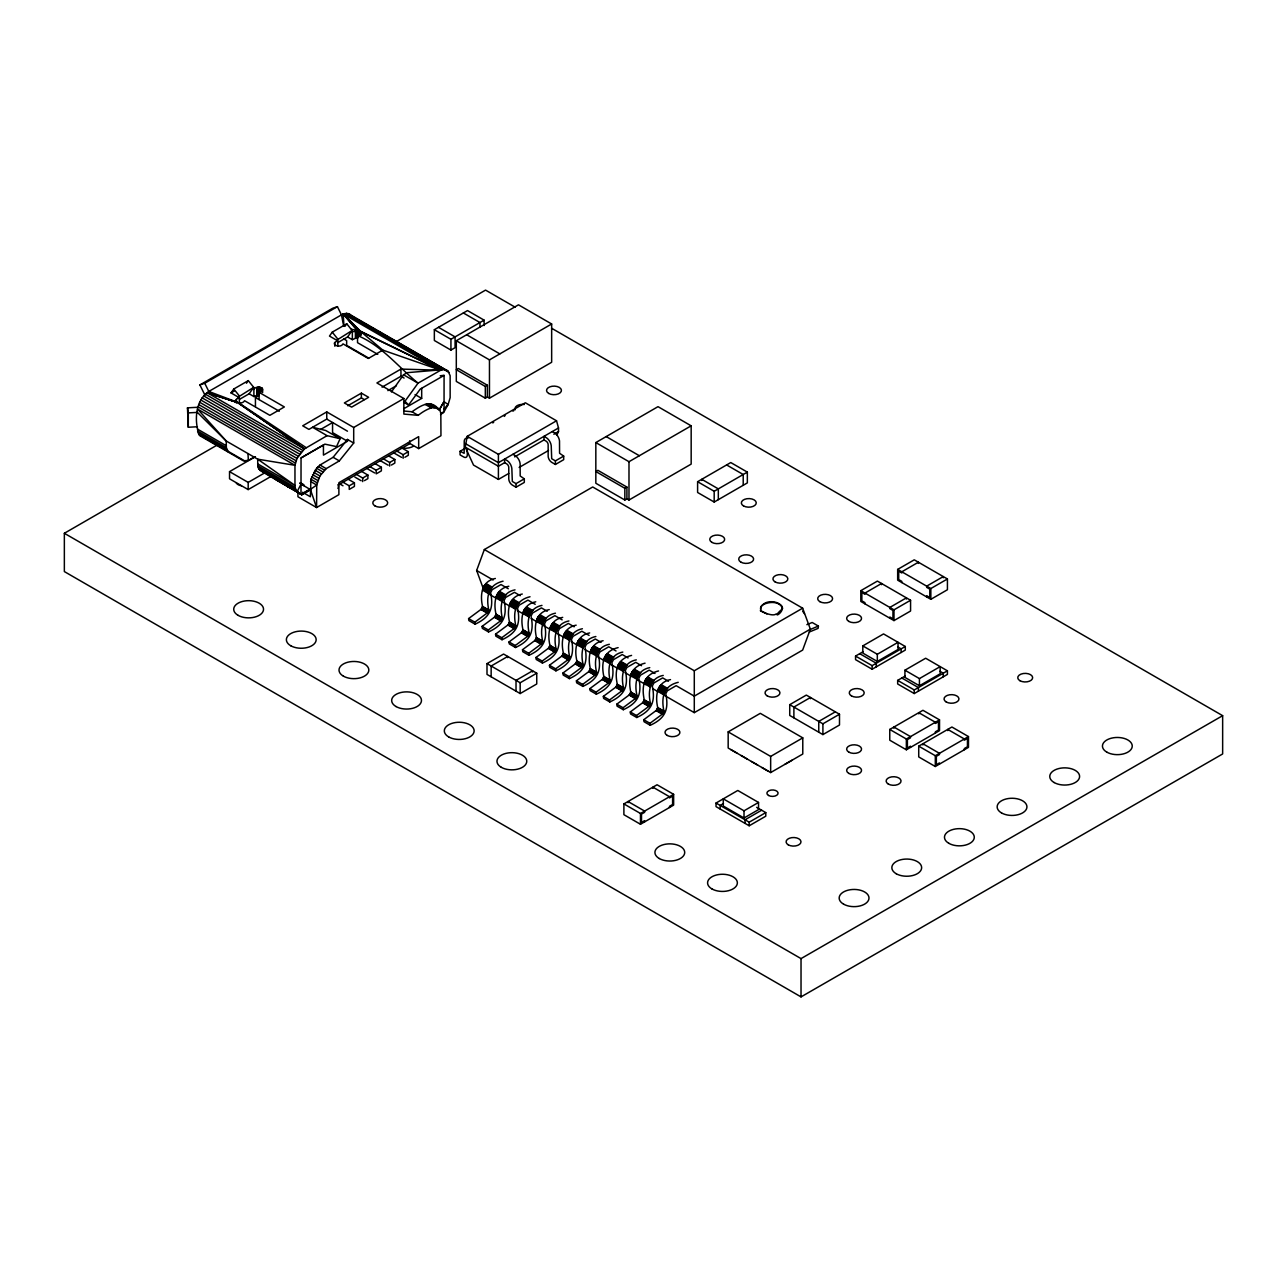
<?xml version="1.0" encoding="UTF-8"?>
<svg xmlns="http://www.w3.org/2000/svg" width="1287" height="1287" viewBox="0 0 1287 1287"><rect width="100%" height="100%" fill="white"/><g stroke="black" fill="none" stroke-linecap="round" stroke-linejoin="round"><path stroke-width="1.5" d="M272.377 475.643L248.182 489.591L248.182 482.4L229.536 471.637L255.421 456.676M440.186 375.772L444.079 375.305L444.047 411.727L440.781 414.527M309.781 489.253L300.997 494.321L301.045 457.866L324.855 444.144L336.55 446.605L340.106 438.674L325.691 430.485L312.58 427.284L327.091 435.666L340.106 438.674M297.94 491.377L297.94 496.766L316.586 507.545L316.731 485.054L319.932 475.965L326.206 468.645L339.334 460.891L353.7 443.034L347.474 439.446L333.124 457.303L319.996 465.041L316.602 468.275L310.939 479.214L310.376 496.766L302.606 492.277M508.252 588.738L500.997 584.555L492.165 589.671L490.62 592.696C493.935 608.671 489.929 617.358 475.08 624.179L468.87 620.575L468.597 618.597L481.225 609.234L482.545 606.418C479.89 594.932 481.547 581.145 495.334 578.474M475.08 624.179L474.823 622.184L487.451 612.821L488.77 610.006C485.971 596.573 488.207 584.7 503.072 581.193M520.27 595.672L514.462 592.326L505.646 597.458L504.102 600.466C507.4 616.441 503.394 625.144 488.561 631.949L482.335 628.362L482.078 626.383L494.707 617.02L496.01 614.189C493.371 602.702 495.028 588.915 508.815 586.261M488.561 631.949L488.304 629.97L500.916 620.607L502.236 617.792C499.581 606.306 501.238 592.503 515.025 589.848M535.199 604.295L527.943 600.112L519.111 605.228L517.583 608.252C520.881 624.227 516.875 632.914 502.027 639.736L495.817 636.132L495.543 634.153L508.172 624.79L509.491 621.975C506.837 610.488 508.494 596.701 522.281 594.031M502.027 639.736L501.769 637.741L514.398 628.378L515.717 625.562C512.918 612.129 515.154 600.257 530.019 596.75M547.216 611.245L541.409 607.882L532.593 613.014L531.048 616.023C534.346 631.997 530.341 640.701 515.508 647.506L509.282 643.918L509.025 641.94L521.653 632.577L522.972 629.745C520.318 618.275 521.975 604.472 535.762 601.817M515.508 647.506L515.25 645.527L527.863 636.164L529.182 633.349C526.528 621.862 528.185 608.059 541.972 605.405M562.146 619.851L554.89 615.669L546.058 620.784L544.53 623.809C547.828 639.784 543.822 648.487 528.973 655.292L522.763 651.705L522.49 649.71L535.119 640.347L536.438 637.532C533.783 626.045 535.44 612.258 549.227 609.604M528.973 655.292L528.716 653.297L541.344 643.934L542.664 641.119C540.009 629.633 541.666 615.846 555.453 613.191M574.163 626.801L568.355 623.439L559.539 628.571L557.995 631.579C561.293 647.57 557.287 656.257 542.454 663.062L536.229 659.475L535.971 657.496L548.6 648.133L549.919 645.302C547.265 633.831 548.922 620.028 562.709 617.374M542.454 663.062L542.197 661.084L554.81 651.721L556.129 648.905C553.474 637.419 555.131 623.616 568.918 620.961M589.092 635.408L581.837 631.225L573.005 636.357L571.476 639.366C574.774 655.34 570.768 664.044 555.92 670.849L549.71 667.261L549.452 665.266L562.065 655.903L563.384 653.088C560.73 641.602 562.387 627.815 576.174 625.16M555.92 670.849L555.662 668.854L568.291 659.491L569.61 656.676C566.956 645.189 568.613 631.402 582.4 628.748M601.109 642.358L595.302 638.995L586.486 644.127L584.942 647.136C588.239 663.127 584.234 671.814 569.401 678.619L563.175 675.032L562.918 673.053L575.546 663.69L576.866 660.875C574.211 649.388 575.868 635.585 589.655 632.931M569.401 678.619L569.144 676.64L581.756 667.277L583.075 664.462C580.421 652.976 582.078 639.172 595.865 636.518M616.039 650.965L608.783 646.782L599.951 651.914L598.423 654.922C601.721 670.897 597.715 679.6 582.866 686.405L576.656 682.818L576.399 680.823L589.012 671.46L590.331 668.645C587.676 657.158 589.333 643.371 603.12 640.717M582.866 686.405L582.609 684.427L595.237 675.048L596.557 672.232C593.902 660.746 595.559 646.959 609.346 644.304M628.056 657.914L622.248 654.552L613.432 659.684L611.888 662.692C615.186 678.683 611.18 687.371 596.348 694.176L590.122 690.588L589.864 688.609L602.493 679.246L603.812 676.431C601.013 662.982 603.249 651.109 618.114 647.618M596.348 694.176L596.09 692.197L608.703 682.834L610.022 680.019C607.367 668.532 609.024 654.729 622.811 652.075M641.537 665.685L635.73 662.338L626.898 667.47L625.369 670.479C628.667 686.454 624.662 695.157 609.813 701.962L603.603 698.374L603.346 696.38L615.958 687.017L617.277 684.201C614.478 670.768 616.714 658.896 631.579 655.405M609.813 701.962L609.555 699.983L622.184 690.62L623.503 687.789C620.849 676.302 622.506 662.515 636.293 659.861M655.003 673.471L649.195 670.125L640.379 675.241L638.835 678.249C642.133 694.24 638.127 702.927 623.294 709.732L617.068 706.145L616.811 704.166L629.44 694.803L630.759 691.988C627.959 678.539 630.196 666.682 645.06 663.175M623.294 709.732L623.037 707.753L635.649 698.391L636.968 695.575C634.314 684.089 635.971 670.302 649.758 667.631M668.484 681.241L662.676 677.895L653.844 683.027L652.316 686.035C655.614 702.01 651.608 710.714 636.759 717.519L630.55 713.931L630.292 711.952L642.905 702.573L644.224 699.758C641.425 686.325 643.661 674.452 658.526 670.961M636.759 717.519L636.502 715.54L649.131 706.177L650.45 703.345C647.795 691.859 649.452 678.072 663.239 675.418M483.059 587.934L476.64 570.495L484.346 549.549L592.712 486.985L802.654 608.188L810.36 629.134L694.288 696.138L676.142 685.681L667.326 690.797L665.781 693.806C669.079 709.797 665.073 718.484 650.241 725.305L644.015 721.701L643.757 719.723L656.386 710.36L657.705 707.544C655.051 696.058 656.708 682.255 670.495 679.6M650.241 725.305L649.983 723.31L662.596 713.947L663.915 711.132C661.116 697.683 663.352 685.826 678.217 682.319M806.885 624.678L812.177 622.49L818.403 626.077L818.13 628.362L809.33 632.014M441.119 413.417L444.047 411.727L448.117 404.552L450.144 397.699L450.144 375.707L448.117 371.203L346.637 313.304L341.473 314.865L208.8 391.457C194.997 400.498 193.983 421.798 199.582 435.553L243.42 460.859L248.343 460.376L254.408 457.014M327.091 435.666L304.44 448.89L297.007 458.445L294.964 465.299L294.964 487.29L297.007 491.795L300.772 494.208M508.767 473.439L498.407 479.424L473.519 465.074L465.234 447.12L467.213 436.341L525.353 402.783L556.531 420.785L558.51 427.96L558.51 431.563L556.853 435.151M391.425 391.908L403.523 374.774L407.175 372.667L444.063 369.562L446.959 370.318M760.617 608.236C763.078 599.774 777.605 599.855 782.174 606.547C784.298 613.513 769.288 620.125 782.512 608.735M810.36 629.134L802.654 650.08L694.288 712.644L664.784 695.607M300.997 494.321L297.007 491.795L301.045 484.202M439.35 409.62L443.967 401.641L448.117 404.552L444.047 408.864M439.173 410.054L444.079 401.624M782.512 608.236C779.23 599.565 764.494 602.059 760.939 606.547M239.382 403.121L239.382 397.731L231.033 392.921L233.784 388.996L248.294 380.63L253.684 387.323L249.131 393.79L239.462 399.372M246.46 383.236L248.294 380.63M238.208 397.072L253.684 387.323M337.918 342.535L347.603 336.953L352.139 330.486L346.75 323.777L332.255 332.159L329.488 336.068L337.837 340.894L337.837 346.283M344.916 326.383L346.75 323.777M336.679 340.218L352.139 330.486M403.668 402.171L408.574 405.019L420.27 389.06L443.967 375.482M239.382 397.731C230.132 400.547 241.715 405.968 244.562 400.724L269.852 415.331L284.363 406.949L259.073 392.358C268.323 389.527 256.74 384.121 253.893 389.366L252.719 388.69M337.837 340.894C328.587 343.709 340.17 349.115 343.018 343.886L368.307 358.478L382.818 350.112L440.669 370.238L418.034 383.156L405.003 401.206L408.574 405.019M377.767 354.359L357.529 342.68L357.529 335.505L361.116 332.078L343.243 313.996L343.902 325.74M204.971 395.189L199.887 384.926L332.561 308.333L337.419 306.66L341.473 314.865L343.645 325.868M199.887 384.926L204.746 383.253L337.419 306.66M231.033 392.921L234.266 391.055M255.437 406.531L255.437 397.554L258.896 395.559M551.608 328.249L1222.65 715.669L1222.65 753.957L801.029 996.894L64.35 571.573L64.35 533.285L217.519 444.852M396.782 341.345L485.553 290.106L515.106 307.159M438.497 327.316L455.083 336.888L455.083 347.667L450.933 350.064L434.346 340.492L434.346 329.713L467.519 310.569L484.105 320.141L484.105 325.531M434.346 329.713L450.933 339.285L484.105 320.141M326.753 411.92L302.702 425.804L308.928 429.391L326.753 419.095L326.753 411.92L353.7 427.477L403.861 398.52L403.861 414.076L418.227 415.347C423.23 411.213 438.577 401.045 440.83 413.417L440.958 435.73L418.677 448.6L408.51 442.728M347.603 336.953L352.348 339.688L357.078 337.596L357.078 330.421L343.243 313.996L440.669 370.238L400.965 369.079L376.914 382.963L403.861 398.52M361.374 393.13L344.369 402.944L351.624 407.126L368.629 397.313L361.374 393.13L361.374 397.908L347.763 405.759M456.306 340.733L518.484 304.826L551.656 323.986L551.656 362.274L489.462 398.182L487.387 396.991L485.328 398.182L456.306 381.419L456.306 340.733L489.462 359.877L551.656 323.986M382.062 387.162L400.965 376.254L404.07 378.056M320.527 429.504L332.561 422.57L332.561 432.625L347.474 441.232L347.474 439.446M387.87 390.637L396.46 385.682M248.182 482.4L263.738 473.439M301.158 457.931L323.439 445.061L323.439 455.115L347.474 441.232M403.619 408.832L421.686 398.391L421.686 388.336M487.387 385.247L458.381 368.5L456.306 369.691L485.328 386.454L487.387 385.247L487.387 396.991M301.351 494.53L310.151 489.462M440.524 414.173L443.468 412.483M301.625 494.691L310.408 489.607M301.785 494.771L310.634 489.736L300.144 483.51M338.481 484.845L409.668 443.758L409.668 440.797M349.244 485.81L354.424 482.818L354.424 486.422L349.244 489.414L349.244 485.81L343.018 482.223M356.499 474.453L362.709 478.04L367.889 475.048L367.889 478.635L364.446 480.63M376.19 470.254L381.37 467.261L381.37 470.865L376.19 473.857L376.19 470.254L369.964 466.666M383.446 458.896L389.655 462.483L394.836 459.491L394.836 463.079L391.393 465.074M396.911 451.11L403.137 454.697L408.317 451.705L408.317 455.292L404.858 457.287M467.31 449.211L467.31 454.89A5.132 2.96 60 0 1 463.674 456.982L460.054 454.89L460.054 451.303L464.205 448.906M467.213 436.341L498.407 454.343L556.531 420.785M558.51 427.96L498.407 462.677L465.234 443.516M512.918 454.295L515.669 455.92A7.336 4.231 60 0 1 520.125 463.658L520.189 475.997L524.308 478.828L524.308 482.416L516.023 487.21L512.387 485.119A5.132 2.96 60 0 1 508.767 478.828L508.767 467.454A2.928 1.689 60 0 0 506.692 463.867L504.617 462.677L498.407 466.264L465.234 447.12M514.639 456.885L543.999 439.929L546.074 441.135A2.928 1.689 60 0 1 548.149 444.723L548.149 456.097A5.132 2.96 60 0 0 551.769 462.371L555.405 464.462L563.69 459.684L563.69 456.097L559.572 453.265L559.507 440.926A7.336 4.231 60 0 0 555.051 433.188L552.3 431.563M553.844 434.25L558.51 431.563M519.128 467.454L548.503 450.498M504.617 462.677L504.617 459.089L507.368 460.714A7.336 4.231 60 0 1 511.84 468.452L512.323 481.467L516.023 483.622L524.308 478.828M543.999 439.929L543.999 436.341L546.75 437.982A7.336 4.231 60 0 1 551.222 445.72L551.705 458.735L555.405 460.875L563.69 456.097M595.833 442.567L658.011 406.66L691.167 425.82L691.167 464.108L628.989 500.016L626.914 498.809L624.838 500.016L595.833 483.252L595.833 442.567L628.989 461.711L691.167 425.82M626.914 487.081L597.892 470.334L595.833 471.525L624.838 488.288L626.914 487.081L626.914 498.809M697.602 481.708L730.759 462.548L747.345 472.12L747.345 482.898L714.188 502.043L697.602 492.471L697.602 481.708L714.188 491.28L747.345 472.12M487.001 663.625L503.587 654.053L536.743 673.198L536.743 683.976L520.173 693.548L487.001 674.404L487.001 663.625L520.173 682.77L536.743 673.198M484.346 549.549L694.288 670.752L802.654 608.188M860.81 590.669L877.396 581.097L910.569 600.257L910.569 611.019L893.982 620.591L860.81 601.447L860.81 590.669L893.982 609.829L910.569 600.257M897.666 569.401L914.253 559.829L947.425 578.973L947.425 589.736L930.839 599.324L897.666 580.164L897.666 569.401L930.839 588.545L947.425 578.973M862.805 645.897L877.316 654.263L898.036 642.31L898.036 649.485L877.316 661.454L862.805 653.072L862.805 645.897L883.542 633.928L905.292 646.492L905.292 650.08L872.136 669.224L855.549 659.652L855.549 656.064L863.014 651.753M728.169 731.885L760.295 713.336L802.782 737.869L802.782 754.021L770.656 772.57L728.169 748.037L728.169 731.885L770.656 756.418L802.782 737.869M789.735 704.665L806.322 695.093L839.494 714.237L839.494 725.015L822.908 734.587L789.735 715.443L789.735 704.665L822.908 723.809L839.494 714.237M623.889 803.908L657.062 784.764L673.632 794.336L673.632 805.115L640.476 824.259L623.889 814.687L623.889 803.908L640.476 813.481L673.632 794.336M855.549 656.064L872.136 665.636L905.292 646.492M904.922 670.205L919.433 678.587L940.17 666.618L940.17 673.809L919.433 685.762L904.922 677.396L904.922 670.205L925.659 658.236L947.425 670.817L947.425 674.404L914.253 693.548L897.666 683.976L897.666 680.389L905.131 676.077M835.343 711.84L818.757 721.412L818.757 732.19M756.659 807.351L765.781 812.612L765.781 816.199L749.195 825.771L716.022 806.627L716.022 803.04L737.789 790.475L758.526 802.444L758.526 809.62L744.015 818.001L723.278 806.032L723.278 798.841L744.015 810.81L758.526 802.444M897.666 680.389L914.253 689.961L947.425 670.817M723.487 803.522L720.173 805.437L720.173 809.024M889.767 729.439L922.94 710.295L939.526 719.867L939.526 730.63L906.354 749.79L889.767 740.202L889.767 729.439L906.354 739.011L939.526 719.867M761.631 810.215L745.044 819.787L745.044 823.374M716.022 803.04L749.195 822.184L765.781 812.612M918.725 746.154L951.897 727.01L968.484 736.582L968.484 747.345L935.311 766.505L918.725 756.933L918.725 746.154L935.311 755.726L968.484 736.582M64.35 533.285L801.029 958.606L1222.65 715.669M351.19 331.837L359.893 330.904L440.669 370.238L360.939 331.74L360.939 335.328M249.131 393.79L253.893 396.541L259.218 394.433L259.218 387.242M404.231 411.068L412.001 411.76C419.546 406.595 429.585 399.147 437.628 408.011M809.587 629.729L818.403 626.077M766.907 613.931C749.774 604.617 770.833 618.42 776.206 613.931M197.41 426.753L188.304 427.252L187.484 407.834L198.809 407.223M187.484 407.834L188.304 412.886L197.41 412.403L226.222 441.007L257.722 459.186L294.836 485.312L257.722 463.899L257.722 459.186L294.964 465.299L197.538 409.057L226.222 441.007L226.351 447.683L228.394 452.187M357.078 337.596L358.285 337.628L358.285 330.437L343.243 313.996L360.328 331.145L360.328 334.733M214.623 444.224L216.136 444.417M276.464 479.247L274.935 479.054L295.045 490.653M351.48 329.247L357.078 330.421M802.589 611.1L804.455 613.754M306.226 447.699L238.626 402.799L304.44 448.89L207.03 392.648L236.229 401.817L208.8 391.457L204.746 383.253M238.047 402.702L304.44 448.89L237.5 402.541L207.03 392.648L236.583 402.091M207.03 392.648L237.017 402.348M463.368 312.966L479.954 322.538L479.954 327.075M726.624 464.945L743.21 474.517L743.21 485.296M466.666 334.749L499.839 353.893M606.193 436.583L639.349 455.727M348.166 313.513L448.117 371.203M346.637 313.304L449.05 372.426M344.996 313.465L442.406 369.723M897.843 646.975L901.157 648.889L901.157 652.477M939.96 671.283L943.274 673.198L943.274 676.785M357.529 335.505C382.078 345.833 398.053 366.811 418.034 383.156L403.523 374.774M343.726 338.899L346.653 340.588L346.653 345.383L368.677 358.108M415.057 394.562L421.686 398.391M430.051 403.861L438.787 408.912M428.523 403.668L439.72 410.135M426.866 403.828L433.092 407.416M859.7 653.667L876.286 663.239L876.286 666.843M901.817 677.992L918.403 687.564L918.403 691.151M425.128 404.343L431.354 407.947M412.001 411.76L418.227 415.347M460.054 451.303L464.157 453.297L464.237 440.974A7.336 4.231 60 0 1 468.034 438.159M361.374 397.908L364.269 399.597M402.091 448.117L408.317 451.705M326.753 419.095L347.474 431.193M388.626 455.904L394.836 459.491M375.144 463.674L381.37 467.261M255.437 397.554L279.295 411.213M361.679 471.46L367.889 475.048M333.124 457.303L339.334 460.891M205.276 394.128L302.702 450.386M348.198 479.231L354.424 482.818M203.636 395.881L301.045 452.123M319.996 465.041L326.206 468.645M202.107 397.844L299.533 454.086M318.259 466.537L324.469 470.125M200.74 399.967L298.166 456.209M316.602 468.275L322.812 471.862M199.582 402.204L297.007 458.445M315.074 470.238L321.3 473.825M198.648 404.504L296.074 460.746M313.706 472.361L319.932 475.965M197.957 406.805L295.383 463.063M312.548 474.613L318.774 478.201M476.64 570.495L493.13 580.003M311.615 476.914L317.841 480.501M310.939 479.214L317.149 482.802M310.521 481.467L316.731 485.054L310.376 489.414L316.586 507.545L338.883 494.675L338.883 482.705L418.677 436.631L418.677 448.6M486.277 583.719L492.487 587.306M499.742 591.489L505.968 595.077M513.223 599.275L519.433 602.863M526.689 607.046L532.915 610.633M540.17 614.832L546.38 618.42M553.635 622.602L559.861 626.19M567.117 630.389L573.342 633.976M580.582 638.159L586.808 641.746M594.063 645.945L600.289 649.533M607.528 653.716L613.754 657.319M621.01 661.502L627.236 665.089M634.491 669.272L640.701 672.876M647.956 677.059L654.182 680.646M661.438 684.845L667.647 688.432M485.633 584.153L491.843 587.741M499.099 591.923L505.324 595.527M512.58 599.71L518.79 603.297M526.045 607.496L532.271 611.084M539.526 615.266L545.736 618.854M552.992 623.053L559.218 626.64M566.473 630.823L572.683 634.411M579.938 638.609L586.164 642.197M593.42 646.38L599.629 649.967M606.885 654.166L613.111 657.754M620.366 661.936L626.576 665.524M633.831 669.723L640.057 673.31M647.313 677.493L653.523 681.08M660.778 685.279L667.004 688.867M485.006 584.716L491.216 588.304M498.471 592.487L504.697 596.074M511.953 600.273L518.162 603.86M525.418 608.043L531.644 611.631M538.899 615.829L545.109 619.417M552.364 623.6L558.59 627.187M565.846 631.386L572.055 634.974M579.311 639.156L585.537 642.744M592.792 646.943L599.002 650.53M606.257 654.713L612.483 658.317M619.739 662.499L625.949 666.087M633.204 670.27L639.43 673.873M646.685 678.056L652.895 681.643M660.151 685.826L666.376 689.43M484.411 585.36L490.62 588.963M497.876 593.146L504.102 596.734M511.357 600.916L517.583 604.52M524.823 608.703L531.048 612.29M538.304 616.489L544.53 620.077M551.769 624.259L557.995 627.847M565.25 632.046L571.476 635.633M578.732 639.816L584.942 643.403M592.197 647.602L598.423 651.19M605.678 655.373L611.888 658.96M619.144 663.159L625.369 666.746M632.625 670.929L638.835 674.517M646.09 678.716L652.316 682.303M659.571 686.486L665.781 690.089M483.88 586.1L490.09 589.687M497.345 593.886L503.571 597.474M510.826 601.656L517.036 605.26M524.292 609.443L530.517 613.03M537.773 617.213L543.983 620.817M551.238 624.999L557.464 628.587M564.72 632.786L570.929 636.373M578.185 640.556L584.411 644.143M591.666 648.342L597.876 651.93M605.131 656.113L611.357 659.7M618.613 663.899L624.822 667.486M632.078 671.669L638.304 675.257M645.559 679.456L651.769 683.043M659.024 687.226L665.25 690.813M483.413 586.904L489.639 590.492M496.895 594.674L503.104 598.278M510.36 602.461L516.586 606.048M523.841 610.231L530.051 613.835M537.306 618.017L543.532 621.605M550.788 625.788L556.998 629.391M564.253 633.574L570.479 637.162M577.734 641.36L583.944 644.948M591.2 649.131L597.425 652.718M604.681 656.917L610.891 660.504M618.146 664.687L624.372 668.275M631.627 672.474L637.837 676.061M645.093 680.244L651.319 683.831M658.574 688.03L664.784 691.618M483.043 587.725L489.269 591.328M496.525 595.511L502.734 599.098M509.99 603.297L516.216 606.885M523.471 611.068L529.681 614.655M536.936 618.854L543.162 622.441M550.418 626.624L556.627 630.212M563.883 634.411L570.109 637.998M577.364 642.181L583.574 645.768M590.83 649.967L597.055 653.555M604.311 657.737L610.521 661.325M617.776 665.524L624.002 669.111M631.257 673.294L637.467 676.882M644.723 681.08L650.949 684.668M658.204 688.851L664.414 692.454M300.595 482.85L303.909 484.765M299.855 482.931L303.169 484.845M482.77 588.577L488.996 592.165M496.235 596.348L502.461 599.935M509.716 604.134L515.942 607.721M523.198 611.904L529.407 615.492M536.663 619.69L542.889 623.278M550.144 627.461L556.354 631.048M563.609 635.247L569.835 638.835M577.091 643.017L583.301 646.621M590.556 650.804L596.782 654.391M604.037 658.574L610.247 662.178M617.503 666.36L623.728 669.948M630.984 674.131L637.194 677.734M644.449 681.917L650.675 685.504M657.93 689.703L664.14 693.291M482.609 589.398L488.819 592.985M496.074 597.168L502.3 600.756M509.555 604.954L515.765 608.542M523.021 612.725L529.247 616.328M536.502 620.511L542.712 624.098M549.967 628.281L556.193 631.885M563.449 636.068L569.658 639.655M576.914 643.838L583.14 647.441M590.395 651.624L596.605 655.212M603.86 659.411L610.086 662.998M617.342 667.181L623.552 670.768M630.807 674.967L637.033 678.555M644.288 682.737L650.498 686.325M657.754 690.524L663.979 694.111M482.545 590.17L488.77 593.757M496.01 597.956L502.236 601.544M509.491 605.727L515.717 609.33M522.972 613.513L529.182 617.1M536.438 621.283L542.664 624.887M549.919 629.07L556.129 632.657M563.384 636.84L569.61 640.443M576.866 644.626L583.075 648.214M590.331 652.412L596.557 656M603.812 660.183L610.022 663.77M617.277 667.969L623.503 671.557M630.759 675.739L636.968 679.327M644.224 683.526L650.45 687.113M657.705 691.296L663.915 694.883M489.559 594.433L496.492 598.439M503.426 602.445L510.376 606.45M517.31 610.456L522.522 613.465M531.193 618.484L538.127 622.49M543.339 625.482L550.273 629.504M557.223 633.51L564.156 637.515M571.09 641.521L578.04 645.527M584.974 649.533L591.923 653.539M597.12 656.547L604.07 660.553M611.003 664.559L617.937 668.564M624.887 672.57L631.82 676.576M637.033 679.584L645.704 684.587M652.638 688.593L657.85 691.602M197.41 429.07L226.222 445.704M197.538 431.048L226.351 447.683M257.722 463.899L257.867 465.862L294.964 487.29M197.957 432.818L226.769 449.453M257.867 465.862L258.285 467.631L295.383 489.06M198.648 434.33L244.948 461.052M258.285 467.631L258.96 469.144L296.074 490.572M258.96 469.144L297.007 491.795M287.661 486.631L301.834 494.803M482.545 606.418L488.77 610.006M496.01 614.189L502.236 617.792M509.491 621.975L515.717 625.562M522.972 629.745L529.182 633.349M536.438 637.532L542.664 641.119M549.919 645.302L556.129 648.905M563.384 653.088L569.61 656.676M576.866 660.875L583.075 664.462M590.331 668.645L596.557 672.232M603.812 676.431L610.022 680.019M617.277 684.201L623.503 687.789M630.759 691.988L636.968 695.575M644.224 699.758L650.45 703.345M657.705 707.544L663.915 711.132M482.528 606.772L488.738 610.36M495.994 614.543L502.22 618.146M509.475 622.329L515.685 625.916M522.94 630.099L529.166 633.703M536.422 637.885L542.631 641.473M549.887 645.672L556.113 649.259M563.368 653.442L569.578 657.03M576.833 661.228L583.059 664.816M590.315 668.999L596.524 672.586M603.78 676.785L610.006 680.373M617.261 684.555L623.471 688.143M630.727 692.342L636.952 695.929M644.208 700.112L650.418 703.699M657.673 707.898L663.899 711.486M482.448 607.142L488.674 610.73M495.929 614.929L502.139 618.516M509.395 622.699L515.62 626.286M522.876 630.485L529.086 634.073M536.341 638.255L542.567 641.843M549.822 646.042L556.032 649.629M563.288 653.812L569.514 657.4M576.769 661.598L582.979 665.186M590.234 669.369L596.46 672.956M603.716 677.155L609.925 680.743M617.181 684.925L623.407 688.529M630.662 692.712L636.872 696.299M644.127 700.482L650.353 704.086M657.609 708.268L663.819 711.856M482.335 607.528L488.561 611.116M495.817 615.299L502.027 618.886M509.282 623.085L515.508 626.672M522.763 630.855L528.973 634.459M536.229 638.642L542.454 642.229M549.71 646.412L555.92 650.015M563.175 654.198L569.401 657.786M576.656 661.985L582.866 665.572M590.122 669.755L596.348 673.342M603.603 677.541L609.813 681.129M617.068 685.311L623.294 688.899M630.55 693.098L636.759 696.685M644.015 700.868L650.241 704.456M657.496 708.654L663.706 712.242M482.175 607.898L488.4 611.502M495.656 615.685L501.866 619.272M509.121 623.471L515.347 627.059M522.602 631.241L528.812 634.829M536.068 639.028L542.294 642.615M549.549 646.798L555.759 650.385M563.014 654.584L569.24 658.172M576.496 662.355L582.705 665.942M589.961 670.141L596.187 673.728M603.442 677.911L609.652 681.499M616.907 685.698L623.133 689.285M630.389 693.468L636.598 697.055M643.854 701.254L650.08 704.842M657.335 709.024L663.545 712.628M481.981 608.268L488.207 611.872M495.463 616.055L501.673 619.642M508.928 623.841L515.154 627.429M522.409 631.611L528.619 635.199M535.875 639.398L542.1 642.985M549.356 647.168L555.566 650.755M562.821 654.954L569.047 658.542M576.303 662.725L582.512 666.312M589.768 670.511L595.994 674.098M603.249 678.281L609.459 681.869M616.714 686.068L622.94 689.655M630.196 693.838L636.405 697.441M643.661 701.624L649.887 705.212M657.142 709.394L663.352 712.998M481.756 608.622L487.982 612.21M495.238 616.409L501.447 619.996M508.703 624.179L514.929 627.783M522.184 631.965L528.394 635.553M535.649 639.736L541.875 643.339M549.131 647.522L555.34 651.109M562.596 655.292L568.822 658.896M576.077 663.078L582.287 666.666M589.543 670.865L595.768 674.452M603.024 678.635L609.234 682.223M616.489 686.421L622.715 690.009M629.97 694.192L636.18 697.779M643.436 701.978L649.662 705.566M656.917 709.748L663.127 713.336M481.499 608.944L487.725 612.532M494.98 616.73L501.19 620.318M508.445 624.501L514.671 628.104M521.927 632.287L528.137 635.875M535.392 640.057L541.618 643.661M548.873 647.844L555.083 651.431M562.339 655.63L568.564 659.217M575.82 663.4L582.03 666.988M589.285 671.187L595.511 674.774M602.766 678.957L608.976 682.544M616.232 686.743L622.458 690.331M629.713 694.513L635.923 698.101M643.178 702.3L649.404 705.887M656.66 710.07L662.869 713.658M481.225 609.234L487.451 612.821M494.707 617.02L500.916 620.607M508.172 624.79L514.398 628.378M521.653 632.577L527.863 636.164M535.119 640.347L541.344 643.934M548.6 648.133L554.81 651.721M562.065 655.903L568.291 659.491M575.546 663.69L581.756 667.277M589.012 671.46L595.237 675.048M602.493 679.246L608.703 682.834M615.958 687.017L622.184 690.62M629.44 694.803L635.649 698.391M642.905 702.573L649.131 706.177M656.386 710.36L662.596 713.947M480.936 609.475L487.162 613.062M494.417 617.261L500.627 620.849M507.882 625.032L514.108 628.619M521.364 632.818L527.573 636.405M534.829 640.588L541.055 644.176M548.31 648.375L554.52 651.962M561.775 656.145L568.001 659.732M575.257 663.931L581.467 667.519M588.722 671.701L594.948 675.289M602.203 679.488L608.413 683.075M615.669 687.258L621.894 690.862M629.15 695.044L635.36 698.632M642.615 702.815L648.841 706.418M656.097 710.601L662.306 714.188M248.182 489.591L229.536 478.812L229.536 471.637M468.597 618.597L474.823 622.184M482.078 626.383L488.304 629.97M495.543 634.153L501.769 637.741M509.025 641.94L515.25 645.527M522.49 649.71L528.716 653.297M535.971 657.496L542.197 661.084M549.452 665.266L555.662 668.854M562.918 673.053L569.144 676.64M576.399 680.823L582.609 684.427M589.864 688.609L596.09 692.197M603.346 696.38L609.555 699.983M616.811 704.166L623.037 707.753M630.292 711.952L636.502 715.54M643.757 719.723L649.983 723.31M393.742 452.863L401.576 457.384M380.276 460.633L388.095 465.17M366.795 468.42L374.63 472.94M354.89 477.091L361.148 480.727M339.848 483.976L342.985 485.778M300.611 483.735L303.877 485.633M259.91 470.366L288.191 486.936M349.533 314.06L351.624 316.184M431.402 404.424L434.186 408.059M360.939 331.74L382.818 350.112M332.255 332.159L337.628 338.851M233.784 388.996L239.173 395.704M760.617 608.735L760.939 610.424M247.989 453.571L248.343 460.376M964.333 749.742L964.333 748.551L967.438 746.75L967.438 738.384L964.333 740.17L964.333 738.979L947.747 729.407L947.747 730.598M943.274 577.783L943.274 576.576L926.688 586.148L926.688 587.355L929.793 589.14L929.793 597.522L926.688 595.72L926.688 596.927M939.462 764.108L939.462 762.918L936.357 764.703L936.357 756.322L939.462 754.536L939.462 753.329L922.876 743.757L922.876 744.964M935.376 733.027L935.376 731.836L938.48 730.035L938.48 721.653L935.376 723.455L935.376 722.264L918.789 712.676L918.789 713.883M935.311 755.726L935.311 766.505M930.839 588.545L930.839 599.324M919.433 678.587L919.433 685.762M918.403 563.416L918.403 562.21L901.817 571.798L901.817 572.988L898.712 571.187L898.712 579.568L901.817 581.37L901.817 582.561M914.253 689.961L914.253 693.548M910.504 747.393L910.504 746.187L907.399 747.988L907.399 739.607L910.504 737.821L910.504 736.614L893.918 727.042L893.918 728.233M906.418 599.05L906.418 597.86L889.832 607.432L889.832 608.622L892.953 610.424L892.953 618.806L889.832 617.004L889.832 618.194M906.354 739.011L906.354 749.79M893.982 609.829L893.982 620.591M881.547 584.684L881.547 583.494L864.961 593.066L864.961 594.272L861.856 592.47L861.856 600.852L864.961 602.638L864.961 603.844M877.316 654.263L877.316 661.454M872.136 665.636L872.136 669.224M822.908 723.809L822.908 734.587M810.472 698.68L810.472 697.49L793.886 707.062L793.886 717.824M801.029 958.606L801.029 996.894M792.1 760.199L784.845 764.381M770.656 756.418L770.656 772.57M768.066 771.074L761.856 767.486M760.617 607.625L760.617 609.33M757.705 765.089L751.479 761.502M749.195 822.184L749.195 825.771M747.345 759.105L741.119 755.517M744.015 810.81L744.015 818.001M736.984 753.12L730.759 749.533M718.323 499.646L718.323 488.883L701.753 479.311L701.753 480.501M714.188 491.28L714.188 502.043M694.288 670.752L694.288 712.644M669.497 807.496L669.497 806.305L672.602 804.504L672.602 796.138L669.497 797.924L669.497 796.733L652.911 787.161L652.911 788.352M644.626 821.862L644.626 820.672L641.505 822.457L641.505 814.076L644.626 812.29L644.626 811.083L628.04 801.511L628.04 802.718M640.476 813.481L640.476 824.259M628.989 461.711L628.989 500.016M624.838 488.288L624.838 500.016M555.405 460.875L555.405 464.462M532.609 672.007L532.609 670.817L516.023 680.389L516.023 691.151M520.173 682.77L520.173 693.548M516.023 483.622L516.023 487.21M507.721 657.641L507.721 656.45L491.151 666.022L491.151 676.785M498.407 454.343L498.407 479.424M489.462 359.877L489.462 398.182M485.328 386.454L485.328 398.182M450.933 339.285L450.933 350.064M403.137 454.697L403.137 458.285M400.965 369.079L400.965 376.254M389.655 462.483L389.655 466.071M362.709 478.04L362.709 481.628M360.682 331.435L360.682 335.022M359.893 334.491L359.893 330.904L343.243 313.996L357.689 330.405L357.689 337.58M359.411 336.084L359.411 330.695L343.243 313.996L358.864 330.55L358.864 335.923M356.483 330.486L356.483 337.661M355.92 330.614L355.92 337.789M355.405 330.791L355.405 337.966M353.7 427.477L353.7 443.034M352.348 332.513L352.348 339.688M334.861 342.648L334.861 346.251M262.484 388.594L262.661 392.519M262.226 388.272L262.226 391.859M261.872 387.998L261.872 391.586M261.438 387.741L261.438 391.328M260.955 387.548L260.955 391.135M260.408 387.387L260.408 392.776M259.829 387.29L259.829 392.68M259.073 392.358L259.073 399.533M258.623 387.258L258.623 394.433M258.027 387.339L258.027 394.514M257.464 387.451L257.464 394.642M256.95 387.644L256.95 394.819M253.893 389.366L253.893 396.541M236.406 399.501L236.406 403.088M188.304 412.886L188.304 427.252M413.497 446.203A12.452 7.191 0 0 1 401.464 448.069M337.95 484.732A12.452 7.191 0 0 1 337.95 488.465M515.218 409.765A7.449 4.295 0 0 1 524.34 404.504M241.425 485.762A7.449 4.295 0 0 1 236.165 482.722M512.934 411.164A7.336 4.231 60 0 1 513.899 410.617M504.279 416.393A7.336 4.231 60 0 1 505.099 415.621M492.873 422.973A7.336 4.231 60 0 1 493.693 422.216M888.32 784.056A7.449 4.295 0 0 0 900.787 782.126A7.449 4.295 0 0 0 891.666 776.865A7.449 4.295 0 0 0 888.32 784.056M788.287 844.851A7.449 4.295 0 0 0 800.739 842.921A7.449 4.295 0 0 0 791.618 837.66A7.449 4.295 0 0 0 788.287 844.851M767.229 695.897A7.449 4.295 0 0 0 779.681 693.983A7.449 4.295 0 0 0 770.559 688.706A7.449 4.295 0 0 0 767.229 695.897M851.463 695.897A7.449 4.295 0 0 0 863.931 693.983A7.449 4.295 0 0 0 854.809 688.706A7.449 4.295 0 0 0 851.463 695.897M711.952 542.406A7.449 4.295 0 0 0 724.404 540.476A7.449 4.295 0 0 0 715.282 535.215A7.449 4.295 0 0 0 711.952 542.406M819.883 601.673A7.449 4.295 0 0 0 832.335 599.742A7.449 4.295 0 0 0 823.213 594.481A7.449 4.295 0 0 0 819.883 601.673M1019.947 680.71A7.449 4.295 0 0 0 1032.399 678.78A7.449 4.295 0 0 0 1023.278 673.519A7.449 4.295 0 0 0 1019.947 680.71M667.197 735.424A7.449 4.295 0 0 0 679.649 733.493A7.449 4.295 0 0 0 670.527 728.233A7.449 4.295 0 0 0 667.197 735.424M946.235 701.978A7.449 4.295 0 0 0 958.702 700.064A7.449 4.295 0 0 0 949.581 694.787A7.449 4.295 0 0 0 946.235 701.978M374.984 505.92A7.449 4.295 0 0 0 387.435 503.989A7.449 4.295 0 0 0 378.33 498.729A7.449 4.295 0 0 0 374.984 505.92M740.91 562.162A7.449 4.295 0 0 0 753.362 560.231A7.449 4.295 0 0 0 744.24 554.97A7.449 4.295 0 0 0 740.91 562.162M743.532 505.92A7.449 4.295 0 0 0 756 503.989A7.449 4.295 0 0 0 746.878 498.729A7.449 4.295 0 0 0 743.532 505.92M848.841 752.139A7.449 4.295 0 0 0 861.293 750.208A7.449 4.295 0 0 0 852.171 744.948A7.449 4.295 0 0 0 848.841 752.139M775.128 581.917A7.449 4.295 0 0 0 787.58 579.987A7.449 4.295 0 0 0 778.458 574.726A7.449 4.295 0 0 0 775.128 581.917M848.841 621.428A7.449 4.295 0 0 0 861.293 619.497A7.449 4.295 0 0 0 852.171 614.237A7.449 4.295 0 0 0 848.841 621.428M848.841 773.423A7.449 4.295 0 0 0 861.293 771.492A7.449 4.295 0 0 0 852.171 766.232A7.449 4.295 0 0 0 848.841 773.423M768.532 795.463A5.598 3.234 0 0 0 777.895 794.015A5.598 3.234 0 0 0 771.042 790.057A5.598 3.234 0 0 0 768.532 795.463M548.729 393.452A7.449 4.295 0 0 0 561.18 391.521A7.449 4.295 0 0 0 552.075 386.261A7.449 4.295 0 0 0 548.729 393.452M896.219 873.728A14.897 8.591 0 0 0 921.138 869.867A14.897 8.591 0 0 0 902.895 859.346A14.897 8.591 0 0 0 896.219 873.728M1106.82 752.139A14.897 8.591 0 0 0 1131.74 748.278A14.897 8.591 0 0 0 1113.496 737.757A14.897 8.591 0 0 0 1106.82 752.139M843.564 904.134A14.897 8.591 0 0 0 868.484 900.273A14.897 8.591 0 0 0 850.24 889.735A14.897 8.591 0 0 0 843.564 904.134M1054.166 782.544A14.897 8.591 0 0 0 1079.085 778.683A14.897 8.591 0 0 0 1060.842 768.146A14.897 8.591 0 0 0 1054.166 782.544M1001.527 812.934A14.897 8.591 0 0 0 1026.431 809.073A14.897 8.591 0 0 0 1008.204 798.551A14.897 8.591 0 0 0 1001.527 812.934M948.873 843.339A14.897 8.591 0 0 0 973.776 839.478A14.897 8.591 0 0 0 955.549 828.941A14.897 8.591 0 0 0 948.873 843.339M238.095 615.347A14.897 8.591 0 0 0 263.015 611.502A14.897 8.591 0 0 0 244.771 600.965A14.897 8.591 0 0 0 238.095 615.347M290.749 645.752A14.897 8.591 0 0 0 315.653 641.891A14.897 8.591 0 0 0 297.426 631.37A14.897 8.591 0 0 0 290.749 645.752M343.388 676.142A14.897 8.591 0 0 0 368.307 672.297A14.897 8.591 0 0 0 350.064 661.759A14.897 8.591 0 0 0 343.388 676.142M396.042 706.547A14.897 8.591 0 0 0 420.962 702.686A14.897 8.591 0 0 0 402.718 692.165A14.897 8.591 0 0 0 396.042 706.547M448.696 736.936A14.897 8.591 0 0 0 473.616 733.091A14.897 8.591 0 0 0 455.373 722.554A14.897 8.591 0 0 0 448.696 736.936M501.351 767.342A14.897 8.591 0 0 0 526.254 763.481A14.897 8.591 0 0 0 508.027 752.959A14.897 8.591 0 0 0 501.351 767.342M711.952 888.931A14.897 8.591 0 0 0 736.856 885.07A14.897 8.591 0 0 0 718.629 874.549A14.897 8.591 0 0 0 711.952 888.931M659.298 858.526A14.897 8.591 0 0 0 684.201 854.681A14.897 8.591 0 0 0 665.974 844.143A14.897 8.591 0 0 0 659.298 858.526"/></g></svg>
